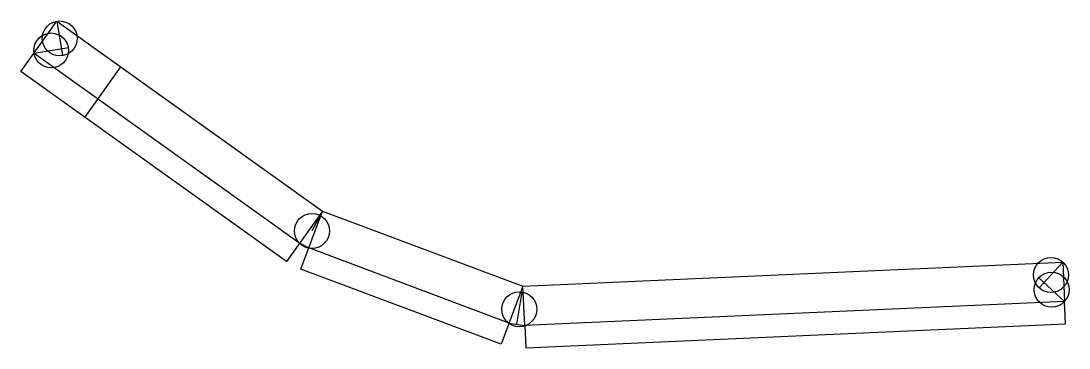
# Model space of a CAD drawing. Header units: millimetres. Extents: x 0 to 93.3, y 0 to 29.1.
import ezdxf

# ---------------------------------------------------------------- set-up
doc = ezdxf.new("R2010")
doc.units = ezdxf.units.MM
doc.header["$MEASUREMENT"] = 0

msp = doc.modelspace()

# ---------------------------------------------------------------- linework, layer by layer
for p, q in [((3.194, 29.035), (3.706, 25.978)), ((1.161, 26.186), (4.219, 26.698)), ((1.161, 26.186), (24.811, 9.317)), ((5.699, 20.493), (8.893, 24.971)), ((26.844, 12.166), (25.905, 10.4)), ((24.811, 9.317), (25.618, 8.888)), ((43.462, 2.216), (25.618, 8.888)), ((92.74, 7.635), (90.648, 5.348)), ((92.896, 4.139), (90.608, 6.231)), ((44.153, 2.107), (44.605, 4.972)), ((43.462, 2.216), (44.843, 1.998))]:
    msp.add_line(p, q)
for points in [[(26.844, 12.166), (23.65, 7.688), (0, 24.558), (3.194, 29.035)], [(44.688, 5.495), (42.761, 0.343), (24.918, 7.014), (26.844, 12.166)], [(44.688, 5.495), (92.74, 7.635), (92.896, 4.139), (44.843, 1.998)], [(92.896, 4.139), (44.843, 1.998), (44.932, 0), (92.985, 2.141)]]:
    msp.add_lwpolyline(points, close=True)
for centre in [(3.45, 27.507), (2.69, 26.442), (25.905, 10.4), (91.694, 6.491), (91.752, 5.185), (44.363, 3.441)]:
    msp.add_circle(centre, 1.55)

doc.saveas('drawing.dxf')
